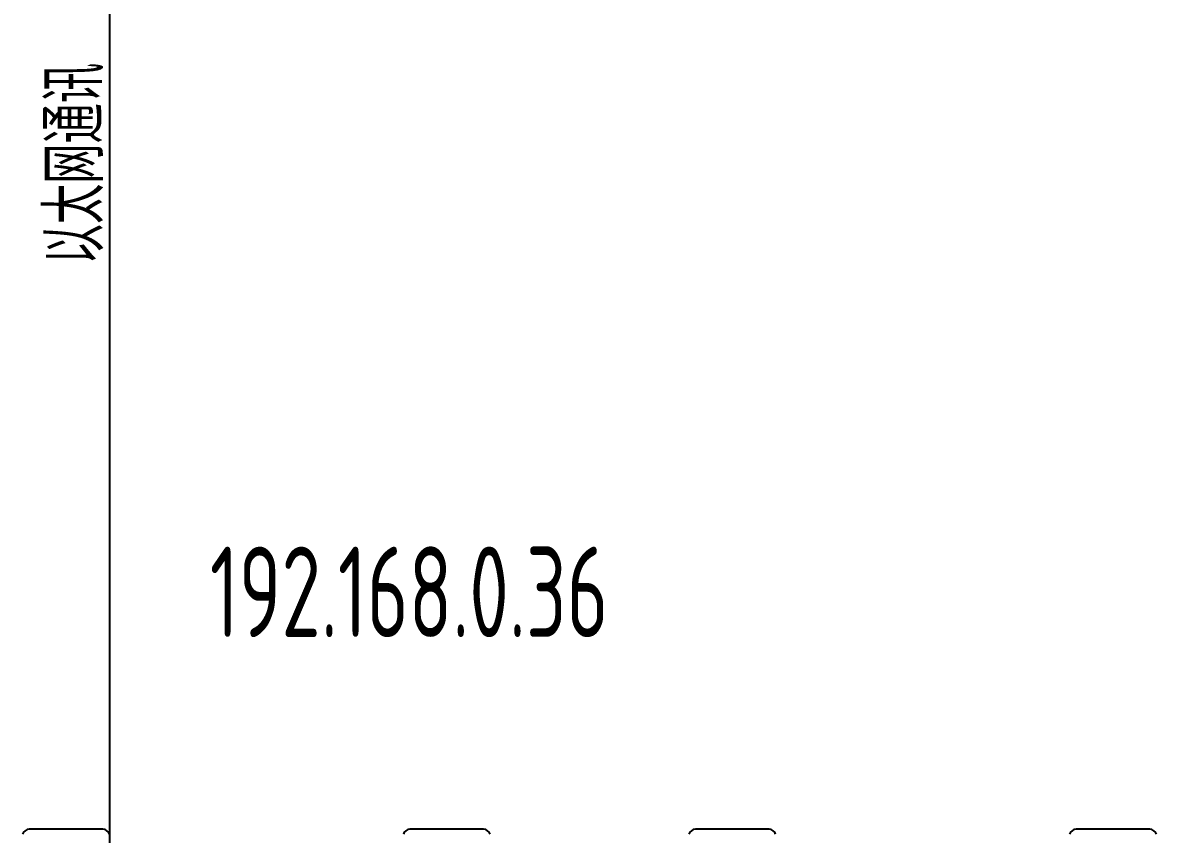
# Model space of a CAD drawing. Header units: millimetres. Extents: x 30557 to 235556, y -116603 to -73383.
# Drawn here: x 168611 to 169112, y -74644 to -74285 of the extents above; entities that cross this region are included whole.
import ezdxf
from ezdxf.enums import TextEntityAlignment as Align

# ---------------------------------------------------------------- set-up
doc = ezdxf.new("R2010")
doc.units = ezdxf.units.MM
doc.layers.add('DRAW', color=7, linetype='Continuous')
doc.styles.add('supcon', font='sceie.shx', dxfattribs={"width": 0.75, "height": 40, "bigfont": 'sceic.shx'})

# ---------------------------------------------------------------- blocks, each defined once
blk = doc.blocks.new('1756-A13-Z')
at = {"color": 7, "linetype": 'Continuous'}
for p, q in [((75.2, 24.06), (48.08, 24.06)), ((215.51, 24.06), (188.4, 24.06)), ((320.75, 24.06), (293.64, 24.06)), ((461.07, 24.06), (433.95, 24.06))]:
    blk.add_line(p, q, dxfattribs=at)
for centre, start, end in [((48.08, 21.56), 90, 165), ((75.2, 21.56), 15, 90), ((188.4, 21.56), 90, 165), ((215.51, 21.56), 15, 90), ((293.64, 21.56), 90, 165), ((320.75, 21.56), 15, 90), ((433.95, 21.56), 90, 165), ((461.07, 21.56), 15, 90)]:
    blk.add_arc(centre, 2.51, start, end, dxfattribs=at)

msp = doc.modelspace()

# ---------------------------------------------------------------- linework, layer by layer
at = {"layer": 'DRAW', "color": 3, "linetype": 'Continuous'}
msp.add_line((168649.16, -74661.52), (168649.17, -74226.1), dxfattribs=at)

# ---------------------------------------------------------------- block references
at = {"xscale": 1.2, "yscale": 1.2, "zscale": 1.2}
msp.add_blockref('1756-A13-Z', (168555.85, -74671.05), dxfattribs=at)

# ---------------------------------------------------------------- texts
at = {"color": 3, "style": 'supcon', "width": 0.75}
msp.add_text('以太网通讯', height=25, rotation=90, dxfattribs=at).set_placement((168632.63, -74347.75, 4.1), align=Align.MIDDLE)
at = {"layer": 'DRAW', "color": 1, "linetype": 'Continuous', "style": 'supcon', "width": 0.75}
msp.add_text('192.168.0.36', height=40, dxfattribs=at).set_placement((168693.44, -74557.17))

doc.saveas('drawing.dxf')
